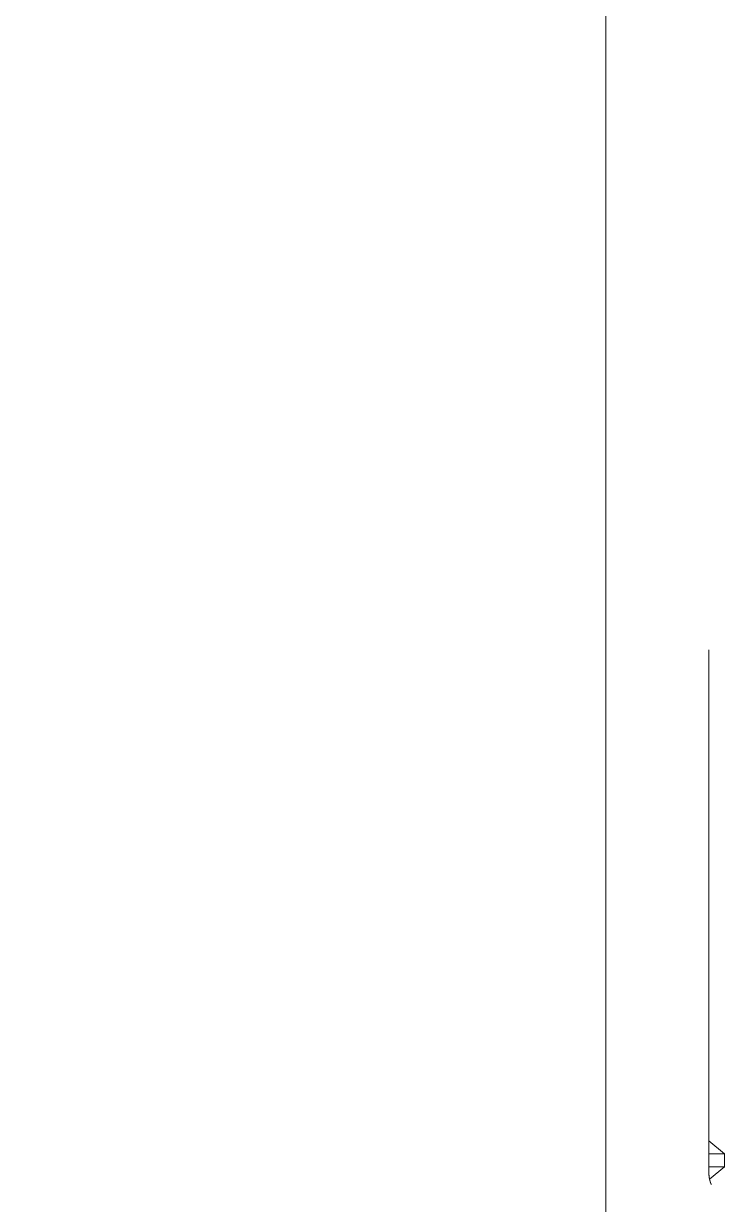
# Model space of a CAD drawing. Header units: inches. Extents: x -1442 to 59636, y -36095 to 792.
# Drawn here: x 52006 to 55256, y -23126 to -17652 of the extents above; entities that cross this region are included whole.
import ezdxf

# ---------------------------------------------------------------- set-up
doc = ezdxf.new("R2010")
doc.units = ezdxf.units.IN
doc.header["$MEASUREMENT"] = 0
doc.header["$XCLIPFRAME"] = 2
for name, color, linetype, lineweight in [('A-SITE-ROAD', 130, 'Continuous', 9), ('C-TOPO', 7, 'Continuous', 9), ('G-ANNO-REFR', 1, 'Continuous', 9)]:
    doc.layers.add(name, color=color, linetype=linetype, lineweight=lineweight)
picture_1 = doc.add_image_def('image1.jpg', size_in_pixel=(1920, 1080))

msp = doc.modelspace()

# ---------------------------------------------------------------- linework, layer by layer
at = {"layer": 'A-SITE-ROAD', "lineweight": 13}
for p, q in [((55183.7, -20555), (55183.7, -22983.1)), ((55255.7, -22892.1), (55183.7, -22832.1)), ((55255.7, -22892.1), (55183.7, -22892.1)), ((55255.7, -22952.1), (55255.7, -22892.1)), ((55255.7, -22952.1), (55183.7, -22952.1)), ((55255.7, -22952.1), (55186.7, -23009.6))]:
    msp.add_line(p, q, dxfattribs=at)
msp.add_arc((55303.7, -22983.1), 120, 180, 205.1174, dxfattribs=at)
at = {"layer": 'C-TOPO', "lineweight": 13}
for p, q in [((55183.7, -22983.1), (55183.7, -20555)), ((55183.7, -20555), (55183.7, -22983.1)), ((55185.5, -23003.9), (55183.7, -22983.1)), ((55183.7, -22983.1), (55185.5, -23003.9)), ((55190.9, -23024.1), (55185.5, -23003.9)), ((55185.5, -23003.9), (55190.9, -23024.1)), ((55195.5, -23034), (55190.9, -23024.1)), ((55190.9, -23024.1), (55195.5, -23034))]:
    msp.add_line(p, q, dxfattribs=at)

# ---------------------------------------------------------------- pictures from other files: only their frames are drawn
at = {"layer": 'G-ANNO-REFR'}
image = msp.add_image(picture_1, insert=(-1646.7, -39288.8), size_in_units=(58514.3, 32914.3), dxfattribs=at)
image.set_boundary_path([(6.221, 974.7155), (6.221, 84.0795), (1848.55, 84.0795), (1848.55, 974.7155), (6.221, 974.7155)])
image.dxf.flags = 15

doc.saveas('drawing.dxf')
